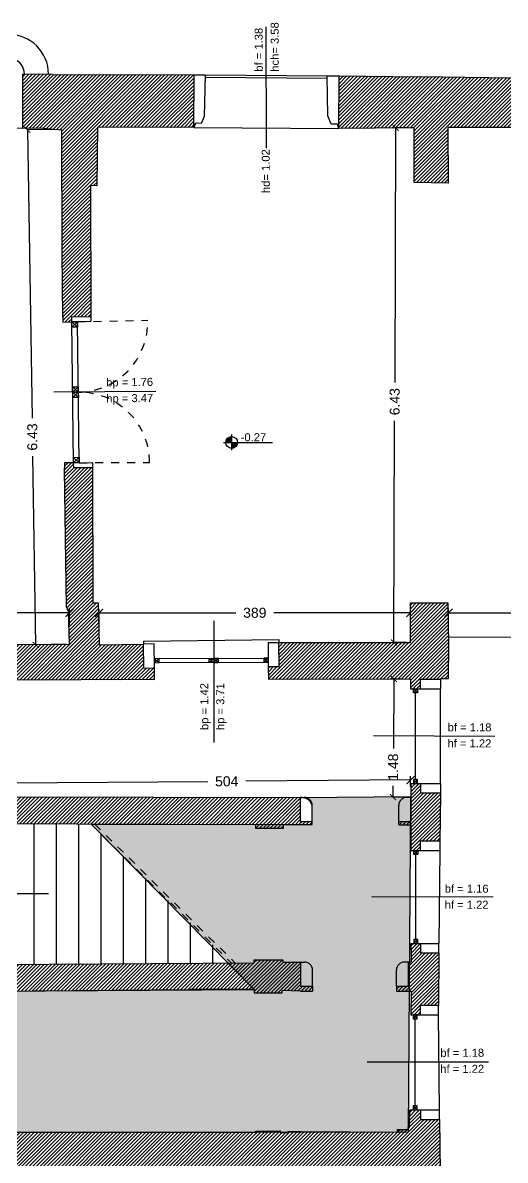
# Model space of a CAD drawing. Header units: millimetres. Extents: x -69 to 235, y 2 to 992.
# Drawn here: x -48.61 to -42.58, y 494.04 to 508.26 of the extents above; entities that cross this region are included whole.
import ezdxf
from ezdxf.enums import TextEntityAlignment as Align

# ---------------------------------------------------------------- set-up
doc = ezdxf.new("R2010")
doc.units = ezdxf.units.MM
doc.header["$LTSCALE"] = 0.01
doc.linetypes.add('HIDDEN2', pattern=[4.7625, 3.175, -1.5875])
for name, color, linetype in [('ob_A_linea_proiezione', 251, 'HIDDEN2'), ('ob_A_linea_v', 7, 'Continuous'), ('ob_A_linea_v2', 251, 'Continuous'), ('ob_A_muro', 1, 'Continuous'), ('ob_A_muro_r', 252, 'Continuous'), ('ob_cornici corrette', 3, 'Continuous'), ('ob_Q 1_50', 250, 'Continuous'), ('ob_retino chiaro', 254, 'Continuous'), ('ob_serramento_s', 3, 'Continuous')]:
    doc.layers.add(name, color=color, linetype=linetype)
doc.styles.add('m 1_50', font='arial.ttf', dxfattribs={"height": 0.125})
doc.styles.add('STYLE1', font='arial.ttf')
doc.dimstyles.new('DIMENSIONI', dxfattribs={"dimscale": 1.5, "dimtxt": 0.08, "dimasz": 0.05, "dimexe": 0, "dimexo": 0.03, "dimgap": 0.05, "dimtad": 0, "dimzin": 0, "dimdsep": 46, "dimtxsty": 'STYLE1', "dimblk": 'ARCHTICK', "dimcen": -0.8, "dimclrd": 256, "dimclre": 8, "dimadec": 0, "dimazin": 0, "dimtfac": 1, "dimtofl": 0, "dimtmove": 0, "dimatfit": 2, "dimldrblk": 'ARCHTICK', "dimfxl": 1, "dimtolj": 1, "dimtzin": 0, "dimlwd": -1, "dimarcsym": 0})
doc.dimstyles.new('m 1_50 cm', dxfattribs={"dimtxt": 0.1, "dimasz": 0.1, "dimexe": 0.05, "dimexo": 0.05, "dimgap": 0.1, "dimtad": 0, "dimdec": 1, "dimlfac": 100, "dimrnd": 1, "dimdsep": 46, "dimtxsty": 'm 1_50', "dimblk": 'ARCHTICK', "dimcen": 0.2, "dimadec": 0, "dimazin": 0, "dimtfac": 1, "dimtdec": 1, "dimtofl": 0, "dimtmove": 0, "dimatfit": 3, "dimldrblk": 'DOT', "dimfxl": 0.15, "dimfxlon": 1, "dimtolj": 1, "dimtzin": 0, "dimarcsym": 0})

# ---------------------------------------------------------------- blocks, each defined once
blk = doc.blocks.new('hhh-flat-7-flat-1-flat-1-flat-1-flat-1')
at = {"layer": 'ob_Q 1_50'}
for p, q in [((0.227, 5.708), (0.84, 5.708)), ((0.257, 5.715), (0.324, 5.781)), ((0.259, 5.708), (0.33, 5.779)), ((0.259, 5.725), (0.313, 5.779)), ((0.264, 5.739), (0.299, 5.775)), ((0.268, 5.708), (0.33, 5.77)), ((0.277, 5.708), (0.33, 5.761)), ((0.286, 5.708), (0.33, 5.752)), ((0.295, 5.708), (0.33, 5.744)), ((0.303, 5.708), (0.33, 5.735)), ((0.312, 5.708), (0.33, 5.726)), ((0.321, 5.708), (0.33, 5.717)), ((0.33, 5.61), (0.33, 5.806)), ((0.33, 5.638), (0.401, 5.708)), ((0.33, 5.646), (0.392, 5.708)), ((0.33, 5.655), (0.383, 5.708)), ((0.33, 5.664), (0.374, 5.708)), ((0.33, 5.673), (0.365, 5.708)), ((0.33, 5.682), (0.356, 5.708)), ((0.33, 5.691), (0.348, 5.708)), ((0.33, 5.699), (0.339, 5.708)), ((0.33, 5.708), (0.33, 5.708)), ((0.336, 5.635), (0.404, 5.702)), ((0.347, 5.636), (0.402, 5.692)), ((0.359, 5.64), (0.398, 5.679))]:
    blk.add_line(p, q, dxfattribs=at)
blk.add_circle((0.33, 5.708), 0.0735, dxfattribs=at)
blk = doc.blocks.new('_ARCHTICK')
at = {"color": 0, "linetype": 'ByBlock', "const_width": 0.15}
blk.add_lwpolyline([(-0.5, -0.5), (0.5, 0.5)], dxfattribs=at)
blk = doc.blocks.new('*D34')
at = {"layer": 'Defpoints', "color": 0, "transparency": 16777216}
for p in [(-43.812, 500.056), (-43.982, 498.579), (-43.82, 498.578)]:
    blk.add_point(p, dxfattribs=at)
at = {"layer": 'ob_Q 1_50', "transparency": 16777216}
for p, q in [((-43.973, 500.057), (-43.978, 499.186)), ((-43.982, 498.579), (-43.981, 498.722))]:
    blk.add_line(p, q, dxfattribs=at)
at = {"layer": 'ob_Q 1_50', "color": 8, "lineweight": -2, "transparency": 16777216}
for p, q in [((-43.857, 500.056), (-43.973, 500.057)), ((-43.865, 498.578), (-43.982, 498.579))]:
    blk.add_line(p, q, dxfattribs=at)
at = {"layer": 'ob_Q 1_50', "transparency": 16777216, "xscale": 0.07500000000000001, "yscale": 0.07500000000000001, "zscale": 0.07500000000000001}
for p, rotation in [((-43.973, 500.057), 89.67571147685314), ((-43.982, 498.579), 269.6757114768532)]:
    blk.add_blockref('_ARCHTICK', p, dxfattribs=dict(at, rotation=rotation))
at = {"layer": 'ob_Q 1_50', "color": 0, "transparency": 16777216, "insert": (-43.98, 498.954), "char_height": 0.125, "attachment_point": 5, "rotation": 90, "style": 'm 1_50'}
blk.add_mtext('\\A1;1.48', dxfattribs=at)
blk = doc.blocks.new('*D35')
at = {"layer": 'Defpoints', "color": 0, "transparency": 16777216}
for p in [(-43.762, 498.794), (-48.798, 498.582), (-43.761, 498.664)]:
    blk.add_point(p, dxfattribs=at)
at = {"layer": 'ob_Q 1_50', "color": 0, "lineweight": -2, "transparency": 16777216}
for p, q in [((-43.762, 498.714), (-43.763, 498.843)), ((-48.799, 498.632), (-48.8, 498.807)), ((-48.8, 498.757), (-46.299, 498.775)), ((-43.762, 498.794), (-45.824, 498.778))]:
    blk.add_line(p, q, dxfattribs=at)
at = {"layer": 'ob_Q 1_50', "color": 0, "lineweight": -2, "transparency": 16777216, "xscale": 0.1, "yscale": 0.1, "zscale": 0.1}
for p, rotation in [((-43.762, 498.794), 0.4202323062711829), ((-48.8, 498.757), 180.4202323062712)]:
    blk.add_blockref('_ARCHTICK', p, dxfattribs=dict(at, rotation=rotation))
at = {"layer": 'ob_Q 1_50', "color": 0, "transparency": 16777216, "insert": (-46.061, 498.777), "char_height": 0.125, "attachment_point": 5, "rotation": 0.4202, "style": 'm 1_50'}
blk.add_mtext('\\A1;504', dxfattribs=at)
blk = doc.blocks.new('_Dot')
at = {"color": 0, "linetype": 'ByBlock', "lineweight": -2}
blk.add_line((-0.5, 0), (-1, 0), dxfattribs=at)
at = {"color": 0, "linetype": 'ByBlock', "const_width": 0.5}
blk.add_lwpolyline([(-0.25, 0, 1), (0.25, 0, 1)], format="xyb", close=True, dxfattribs=at)
blk = doc.blocks.new('*D40')
at = {"layer": 'Defpoints', "color": 0, "transparency": 16777216}
for p in [(-48.129, 506.925), (-48.449, 500.484), (-48.025, 500.491)]:
    blk.add_point(p, dxfattribs=at)
at = {"layer": 'ob_Q 1_50', "color": 8, "lineweight": -2, "transparency": 16777216}
for p, q in [((-48.174, 506.924), (-48.553, 506.918)), ((-48.07, 500.49), (-48.449, 500.484))]:
    blk.add_line(p, q, dxfattribs=at)
at = {"layer": 'ob_Q 1_50', "transparency": 16777216}
for p, q in [((-48.553, 506.918), (-48.495, 503.317)), ((-48.449, 500.484), (-48.487, 502.842))]:
    blk.add_line(p, q, dxfattribs=at)
at = {"layer": 'ob_Q 1_50', "transparency": 16777216, "xscale": 0.07500000000000001, "yscale": 0.07500000000000001, "zscale": 0.07500000000000001}
for p, rotation in [((-48.553, 506.918), 90.92971568359175), ((-48.449, 500.484), 270.9297156835918)]:
    blk.add_blockref('_ARCHTICK', p, dxfattribs=dict(at, rotation=rotation))
at = {"layer": 'ob_Q 1_50', "color": 0, "transparency": 16777216, "insert": (-48.491, 503.08), "char_height": 0.125, "attachment_point": 5, "rotation": 90, "style": 'm 1_50'}
blk.add_mtext('\\A1;6.43', dxfattribs=at)
blk = doc.blocks.new('*D41')
at = {"layer": 'Defpoints', "color": 0, "transparency": 16777216}
for p in [(-43.745, 506.945), (-43.97, 500.511), (-43.765, 500.511)]:
    blk.add_point(p, dxfattribs=at)
at = {"layer": 'ob_Q 1_50', "transparency": 16777216}
for p, q in [((-43.95, 506.945), (-43.96, 503.76)), ((-43.97, 500.511), (-43.962, 503.284))]:
    blk.add_line(p, q, dxfattribs=at)
at = {"layer": 'ob_Q 1_50', "color": 8, "lineweight": -2, "transparency": 16777216}
for p, q in [((-43.79, 506.945), (-43.95, 506.945)), ((-43.81, 500.511), (-43.97, 500.511))]:
    blk.add_line(p, q, dxfattribs=at)
at = {"layer": 'ob_Q 1_50', "transparency": 16777216, "xscale": 0.07500000000000001, "yscale": 0.07500000000000001, "zscale": 0.07500000000000001}
for p, rotation in [((-43.95, 506.945), 89.82312461403106), ((-43.97, 500.511), 269.823124614031)]:
    blk.add_blockref('_ARCHTICK', p, dxfattribs=dict(at, rotation=rotation))
at = {"layer": 'ob_Q 1_50', "color": 0, "transparency": 16777216, "insert": (-43.961, 503.522), "char_height": 0.125, "attachment_point": 5, "rotation": 90, "style": 'm 1_50'}
blk.add_mtext('\\A1;6.43', dxfattribs=at)
blk = doc.blocks.new('*D45')
at = {"layer": 'Defpoints', "color": 0, "transparency": 16777216}
for p in [(-43.765, 500.883), (-47.656, 500.484), (-43.765, 500.511)]:
    blk.add_point(p, dxfattribs=at)
at = {"layer": 'ob_Q 1_50', "color": 0, "lineweight": -2, "transparency": 16777216}
for p, q in [((-47.656, 500.733), (-47.656, 500.933)), ((-47.656, 500.883), (-45.949, 500.883)), ((-43.765, 500.883), (-45.472, 500.883)), ((-43.765, 500.733), (-43.765, 500.933))]:
    blk.add_line(p, q, dxfattribs=at)
at = {"layer": 'ob_Q 1_50', "color": 0, "lineweight": -2, "transparency": 16777216, "xscale": 0.1, "yscale": 0.1, "zscale": 0.1, "rotation": 180}
blk.add_blockref('_ARCHTICK', (-47.656, 500.883), dxfattribs=at)
at = {"layer": 'ob_Q 1_50', "color": 0, "lineweight": -2, "transparency": 16777216, "xscale": 0.1, "yscale": 0.1, "zscale": 0.1}
blk.add_blockref('_ARCHTICK', (-43.765, 500.883), dxfattribs=at)
at = {"layer": 'ob_Q 1_50', "color": 0, "transparency": 16777216, "insert": (-45.71, 500.883), "char_height": 0.125, "attachment_point": 5, "style": 'm 1_50'}
blk.add_mtext('\\A1;389', dxfattribs=at)
blk = doc.blocks.new('*D46')
at = {"layer": 'Defpoints', "color": 0, "transparency": 16777216}
for p in [(-38.447, 500.884), (-43.289, 500.583), (-38.447, 500.581)]:
    blk.add_point(p, dxfattribs=at)
at = {"layer": 'ob_Q 1_50', "color": 0, "lineweight": -2, "transparency": 16777216}
for p, q in [((-43.289, 500.734), (-43.289, 500.934)), ((-43.289, 500.884), (-41.109, 500.884)), ((-38.447, 500.884), (-40.628, 500.884)), ((-38.447, 500.734), (-38.447, 500.934))]:
    blk.add_line(p, q, dxfattribs=at)
at = {"layer": 'ob_Q 1_50', "color": 0, "lineweight": -2, "transparency": 16777216, "xscale": 0.1, "yscale": 0.1, "zscale": 0.1, "rotation": 180}
blk.add_blockref('_ARCHTICK', (-43.289, 500.884), dxfattribs=at)
at = {"layer": 'ob_Q 1_50', "color": 0, "lineweight": -2, "transparency": 16777216, "xscale": 0.1, "yscale": 0.1, "zscale": 0.1}
blk.add_blockref('_ARCHTICK', (-38.447, 500.884), dxfattribs=at)
at = {"layer": 'ob_Q 1_50', "color": 0, "transparency": 16777216, "insert": (-40.868, 500.884), "char_height": 0.125, "attachment_point": 5, "style": 'm 1_50'}
blk.add_mtext('\\A1;484', dxfattribs=at)
blk = doc.blocks.new('*D47')
at = {"layer": 'Defpoints', "color": 0, "transparency": 16777216}
for p in [(-51.674, 500.883), (-51.674, 500.441), (-48.025, 500.491)]:
    blk.add_point(p, dxfattribs=at)
at = {"layer": 'ob_Q 1_50', "color": 0, "lineweight": -2, "transparency": 16777216}
for p, q in [((-51.674, 500.733), (-51.674, 500.933)), ((-51.674, 500.883), (-50.088, 500.883)), ((-48.025, 500.883), (-49.611, 500.883)), ((-48.025, 500.733), (-48.025, 500.933))]:
    blk.add_line(p, q, dxfattribs=at)
at = {"layer": 'ob_Q 1_50', "color": 0, "lineweight": -2, "transparency": 16777216, "xscale": 0.1, "yscale": 0.1, "zscale": 0.1, "rotation": 180}
blk.add_blockref('_ARCHTICK', (-51.674, 500.883), dxfattribs=at)
at = {"layer": 'ob_Q 1_50', "color": 0, "lineweight": -2, "transparency": 16777216, "xscale": 0.1, "yscale": 0.1, "zscale": 0.1}
blk.add_blockref('_ARCHTICK', (-48.025, 500.883), dxfattribs=at)
at = {"layer": 'ob_Q 1_50', "color": 0, "transparency": 16777216, "insert": (-49.85, 500.883), "char_height": 0.125, "attachment_point": 5, "style": 'm 1_50'}
blk.add_mtext('\\A1;365', dxfattribs=at)

msp = doc.modelspace()

# ---------------------------------------------------------------- hatches: boundary and pattern name
at = {"layer": 'ob_A_muro_r'}
h = msp.add_hatch(dxfattribs=at)
h.set_pattern_fill('ANSI31', color=256, scale=0.01)
h.paths.add_polyline_path([(-46.469, 507.6068), (-48.2375, 507.6121), (-48.6112, 507.6132), (-48.6108, 506.9365), (-48.4036, 506.939), (-48.1238, 506.9139), (-48.1204, 505.3865), (-48.109, 504.579), (-48.109, 504.5155), (-47.9973, 504.5193), (-47.9982, 504.5806), (-47.7618, 504.5842), (-47.765, 506.224), (-47.6865, 506.2211), (-47.675, 506.9543), (-46.471, 506.9486)])
h.paths.add_polyline_path([(-42.4918, 507.5654), (-43.654, 507.5834), (-44.6559, 507.5941), (-44.6579, 506.9343), (-43.7452, 506.9448), (-43.718, 506.945), (-43.7178, 506.2625), (-43.2903, 506.2538), (-43.2941, 506.9473), (-43.0489, 506.9486), (-42.4918, 506.9473)])
h = msp.add_hatch(dxfattribs=at)
h.set_pattern_fill('ANSI31', color=256, scale=0.01)
h.paths.add_polyline_path([(-47.7379, 502.6943), (-47.9742, 502.6943), (-47.9751, 502.7593), (-48.0901, 502.7593), (-48.0893, 502.6943), (-48.089, 502.6736), (-48.0662, 500.9568), (-48.0383, 500.8993), (-48.0248, 500.4907), (-48.7919, 500.4858), (-48.7877, 500.3374), (-49.0506, 500.3238), (-49.0534, 500.1364), (-49.0423, 499.3077), (-49.032, 498.5823), (-49.1254, 498.5896), (-49.1276, 498.2452), (-49.0623, 498.2464), (-45.7003, 498.2331), (-45.7012, 498.1921), (-45.3515, 498.1921), (-45.3514, 498.2343), (-44.9921, 498.2371), (-44.9921, 498.2764), (-45.1421, 498.2764), (-45.1421, 498.5764), (-48.7991, 498.5821), (-48.8033, 500.0414), (-46.9651, 500.0494), (-46.9627, 500.1944), (-47.0964, 500.1915), (-47.1007, 500.4915), (-47.6557, 500.4837), (-47.6664, 501.0059), (-47.736, 501.0061)])
h = msp.add_hatch(dxfattribs=at)
h.set_pattern_fill('ANSI31', color=256, scale=0.01)
h.paths.add_polyline_path([(-43.2871, 500.4863), (-43.2972, 501.0081), (-43.7645, 501.0059), (-43.7651, 500.5106), (-45.4079, 500.5108), (-45.4053, 500.2108), (-45.539, 500.2106), (-45.5327, 500.0503), (-43.7642, 500.056), (-43.764, 499.9321), (-43.6379, 499.9321), (-43.6379, 500.0521), (-43.3879, 500.0521), (-43.3879, 500.0571), (-43.2912, 500.057)])
h = msp.add_hatch(dxfattribs=at)
h.set_pattern_fill('ANSI31', color=256, scale=0.01)
h.paths.add_polyline_path([(-43.3914, 498.3068), (-43.3879, 498.6321), (-43.6379, 498.6321), (-43.6379, 498.7521), (-43.7614, 498.7521), (-43.761, 498.5759), (-43.761, 498.2764), (-43.9114, 498.2764), (-43.9114, 498.2343), (-43.7602, 498.2355), (-43.7595, 497.9124), (-43.6379, 497.9124), (-43.6379, 498.0324), (-43.3964, 498.0324)])
h = msp.add_hatch(dxfattribs=at)
h.set_pattern_fill('ANSI31', color=256, scale=0.01)
h.paths.add_polyline_path([(-43.4082, 496.6325), (-43.6382, 496.6325), (-43.6382, 496.7525), (-43.7574, 496.7525), (-43.7568, 496.5869), (-43.7568, 496.5186), (-43.7887, 496.5187), (-43.7896, 496.2187), (-43.9396, 496.2187), (-43.9396, 496.156), (-43.7879, 496.156), (-43.7569, 496.1562), (-43.76, 495.8609), (-43.6379, 495.8609), (-43.6379, 495.9809), (-43.4133, 495.9809)])
h = msp.add_hatch(dxfattribs=at)
h.set_pattern_fill('ANSI31', color=256, scale=0.01)
h.paths.add_polyline_path([(-45.1379, 496.5187), (-45.3612, 496.5186), (-45.361, 496.5484), (-45.7172, 496.5484), (-45.7163, 496.5074), (-49.2793, 496.4879), (-49.2792, 496.1552), (-49.0847, 496.1562), (-49.0847, 496.1067), (-48.9847, 496.1067), (-48.9847, 496.1567), (-46.5181, 496.1771), (-45.7163, 496.1754), (-45.7172, 496.1343), (-45.3675, 496.1343), (-45.3672, 496.1634), (-45.1379, 496.156), (-44.9879, 496.156), (-44.9879, 496.2187), (-45.1379, 496.2187)])
h = msp.add_hatch(dxfattribs=at)
h.set_pattern_fill('ANSI31', color=256, scale=0.01)
h.paths.add_polyline_path([(-43.4023, 494.5505), (-43.6374, 494.5505), (-43.6374, 494.6705), (-43.7724, 494.6705), (-43.7741, 494.5116), (-43.7741, 494.4243), (-43.9244, 494.4275), (-43.9246, 494.3939), (-45.129, 494.4018), (-45.2938, 494.4), (-45.2937, 494.39), (-45.3937, 494.3888), (-45.3939, 494.4088), (-45.6989, 494.4058), (-45.6988, 494.3908), (-48.9842, 494.393), (-48.9847, 495.3067), (-49.0847, 495.3067), (-49.0842, 494.3931), (-50.8428, 494.3943), (-50.8425, 494.946), (-51.0623, 494.946), (-51.0619, 494.3945), (-52.6812, 494.3829), (-52.7812, 494.3724), (-55.7219, 494.2848), (-55.7226, 494.3911), (-56.0296, 494.3911), (-56.0318, 494.2829), (-56.4526, 494.2798), (-57.8136, 494.2712), (-58.9414, 494.2759), (-58.9417, 494.3551), (-59.2246, 494.3527), (-59.2234, 494.2602), (-60.1516, 494.235), (-61.2296, 494.2289), (-62.0904, 494.2084), (-62.0906, 494.3134), (-62.4092, 494.3099), (-62.4141, 494.1956), (-62.455, 494.1968), (-64.0329, 494.2049), (-65.2092, 494.2064), (-65.2084, 494.2734), (-65.3554, 494.2706), (-65.3554, 494.3248), (-65.3566, 494.4262), (-65.4189, 494.426), (-65.4261, 494.4925), (-65.4322, 495.0673), (-65.3182, 495.0673), (-65.3187, 495.3909), (-65.4318, 495.3909), (-65.4318, 495.4318), (-65.7315, 495.4196), (-65.721, 495.16), (-66.1207, 495.1438), (-66.0128, 493.4338), (-65.9788, 492.0685), (-65.7002, 492.0692), (-65.6952, 491.8703), (-65.165, 491.8716), (-65.2403, 493.7532), (-63.8401, 493.7407), (-62.9741, 493.7335), (-62.9734, 493.8242), (-61.6185, 493.8133), (-61.6221, 493.7222), (-58.4189, 493.6955), (-56.9377, 493.7279), (-56.1986, 493.7363), (-56.1953, 493.6465), (-52.1214, 493.6485), (-52.1247, 493.7384), (-51.1458, 493.7398), (-49.4285, 493.7342), (-47.8314, 493.7422), (-47.5012, 493.7359), (-47.0932, 493.7497), (-46.7852, 493.7462), (-46.4964, 493.75), (-46.2171, 493.7522), (-45.8615, 493.7532), (-43.9819, 493.753), (-43.9821, 493.775), (-43.6706, 493.7733), (-43.6698, 493.8933), (-43.3932, 493.8912)])
at = {"layer": 'ob_retino chiaro'}
h = msp.add_hatch(color=256, dxfattribs=at)
h.dxf.hatch_style = 1
edge = h.paths.add_edge_path()
edge.add_line((-43.7941, 494.3931), (-48.9842, 494.39))
edge.add_line((-48.9842, 494.39), (-48.9847, 495.3067))
edge.add_line((-48.9847, 495.3067), (-48.9847, 496.1567))
edge.add_line((-48.9847, 496.1567), (-45.7163, 496.1754))
edge.add_line((-45.7163, 496.1754), (-47.7572, 498.2412))
edge.add_line((-47.7572, 498.2412), (-44.9921, 498.2371))
edge.add_line((-44.9921, 498.2371), (-44.9921, 498.4764))
edge.add_arc((-45.1311, 498.4304), 0.1464, 18.30078, 94.31908)
edge.add_line((-45.1421, 498.5764), (-43.7562, 498.5869))
edge.add_line((-43.7562, 498.5869), (-43.7941, 494.3931))

# ---------------------------------------------------------------- linework, layer by layer
at = {"layer": 'ob_A_linea_proiezione'}
for p, q in [((-47.9281, 504.5207), (-47.0476, 504.5398)), ((-47.9059, 502.7594), (-47.0251, 502.7609)), ((-47.7572, 498.2412), (-46.0026, 496.5058)), ((-47.709, 498.2415), (-45.9545, 496.5061))]:
    msp.add_line(p, q, dxfattribs=at)
for centre, radius, start, end in [((-47.928, 504.5207), 0.8807, 270.72219, 1.24077), ((-47.9051, 502.7602), 0.88, 0.04474, 90.77112)]:
    msp.add_arc(centre, radius, start, end, dxfattribs=at)
at = {"layer": 'ob_A_linea_v'}
for p, q in [((-48.4673, 496.4908), (-48.4671, 498.244)), ((-48.1881, 496.4923), (-48.1879, 498.2429)), ((-47.9089, 496.4938), (-47.9087, 498.2418)), ((-47.6297, 496.4953), (-47.6295, 498.1149)), ((-47.3505, 496.4968), (-47.3503, 497.8388)), ((-47.0713, 496.4983), (-47.0711, 497.5627)), ((-46.7921, 496.4998), (-46.792, 497.2866)), ((-46.5129, 496.5013), (-46.5128, 497.0105)), ((-46.2337, 496.5028), (-46.2336, 496.7343))]:
    msp.add_line(p, q, dxfattribs=at)
for radius in [0.5, 0.2]:
    msp.add_arc((-48.7884, 507.6126), radius, 0.3186, 90.3186, dxfattribs=at)
at = {"layer": 'ob_A_linea_v2'}
for p, q in [((-46.471, 506.9486), (-44.6579, 506.9343)), ((-47.1005, 500.527), (-45.4087, 500.5483)), ((-45.4087, 500.5483), (-45.4089, 500.5121)), ((-47.1005, 500.527), (-47.1007, 500.4915)), ((-43.3879, 498.7521), (-43.3879, 499.9321)), ((-43.3964, 497.9124), (-43.4086, 496.7525)), ((-43.4023, 494.6705), (-43.4133, 495.8609))]:
    msp.add_line(p, q, dxfattribs=at)
msp.add_lwpolyline([(-43.289, 500.583), (-38.4473, 500.5806)], dxfattribs=at)
at = {"layer": 'ob_A_muro'}
for p, q in [((-44.6559, 507.5941), (-43.654, 507.5834)), ((-48.4036, 506.939), (-48.6108, 506.9365)), ((-48.1238, 506.9139), (-48.4036, 506.939)), ((-47.675, 506.9543), (-47.6865, 506.2211)), ((-46.471, 506.9486), (-47.675, 506.9543)), ((-43.7452, 506.9448), (-44.6579, 506.9343)), ((-43.718, 506.945), (-43.7452, 506.9448)), ((-43.2903, 506.2538), (-43.2941, 506.9473)), ((-48.1204, 505.3865), (-48.1238, 506.9139)), ((-47.765, 506.224), (-47.7618, 504.5842)), ((-47.6865, 506.2211), (-47.765, 506.224)), ((-48.109, 504.579), (-48.1204, 505.3865)), ((-48.0662, 500.9568), (-48.089, 502.6736)), ((-48.0383, 500.8993), (-48.0662, 500.9568)), ((-48.0248, 500.4907), (-48.0383, 500.8993)), ((-48.7919, 500.4858), (-48.0248, 500.4907)), ((-47.0964, 500.1915), (-47.1007, 500.4915)), ((-47.0964, 500.1915), (-46.9628, 500.1944)), ((-46.9651, 500.0483), (-46.9627, 500.1934)), ((-45.5327, 500.0503), (-45.539, 500.2106)), ((-46.9651, 500.0494), (-48.8033, 500.0414)), ((-43.7642, 500.056), (-45.5327, 500.0503)), ((-43.6379, 500.0521), (-43.3879, 500.0521)), ((-43.6379, 499.9321), (-43.6379, 500.0521)), ((-43.3879, 500.0521), (-43.3879, 500.0571)), ((-43.764, 499.9321), (-43.6379, 499.9321)), ((-43.7614, 498.7521), (-43.6379, 498.7521)), ((-43.6379, 498.7521), (-43.6379, 498.6321)), ((-45.1421, 498.5764), (-45.1421, 498.2764)), ((-43.761, 498.5759), (-43.761, 498.2759)), ((-43.6379, 498.6321), (-43.3879, 498.6321)), ((-45.1421, 498.2764), (-44.9921, 498.2764)), ((-44.9921, 498.2371), (-44.9921, 498.2764)), ((-43.9114, 498.2343), (-43.9114, 498.2764)), ((-43.9114, 498.2764), (-43.7614, 498.2764)), ((-43.6379, 498.0324), (-43.3964, 498.0324)), ((-43.6379, 497.9124), (-43.6379, 498.0324)), ((-43.7595, 497.9124), (-43.6379, 497.9124)), ((-43.7574, 496.7525), (-43.6382, 496.7525)), ((-43.6382, 496.7525), (-43.6382, 496.6325)), ((-49.2793, 496.4879), (-45.7163, 496.5074)), ((-45.3612, 496.5186), (-45.1379, 496.5187)), ((-45.1379, 496.5187), (-45.1379, 496.2187)), ((-43.7896, 496.2187), (-43.7887, 496.5187)), ((-43.7568, 496.5186), (-43.7887, 496.5187)), ((-45.7163, 496.1754), (-46.5181, 496.1771)), ((-45.1379, 496.156), (-45.3672, 496.1634)), ((-45.1379, 496.2187), (-44.9879, 496.2187)), ((-45.1379, 496.156), (-44.9879, 496.156)), ((-44.9879, 496.2187), (-44.9879, 496.156)), ((-43.9396, 496.2187), (-43.9396, 496.156)), ((-43.9396, 496.2187), (-43.7896, 496.2187)), ((-43.9396, 496.156), (-43.7879, 496.156)), ((-43.7879, 496.156), (-43.7569, 496.1562)), ((-43.6379, 495.9809), (-43.4133, 495.9809)), ((-43.6379, 495.8609), (-43.6379, 495.9809)), ((-43.76, 495.8609), (-43.6379, 495.8609))]:
    msp.add_line(p, q, dxfattribs=at)
for points in [[(-48.2375, 507.6121), (-48.6112, 507.6132)], [(-48.2375, 507.6121), (-46.469, 507.6068)], [(-42.4918, 507.5654), (-43.654, 507.5834), (-43.654, 507.5834)], [(-43.2903, 506.2538), (-43.7178, 506.2625), (-43.718, 506.9452)], [(-42.4918, 506.9473), (-42.4918, 506.9473), (-43.0489, 506.9486), (-43.2941, 506.9473)], [(-48.109, 504.579), (-48.109, 504.5155), (-47.9973, 504.5193)], [(-47.9751, 502.7593), (-48.0901, 502.7593), (-48.0893, 502.6943)], [(-48.089, 502.6736), (-48.0893, 502.6943), (-48.0893, 502.6943)], [(-47.7379, 502.6943), (-47.9742, 502.6943), (-47.9751, 502.7593)], [(-47.7379, 502.6943), (-47.736, 501.0061), (-47.6664, 501.0059), (-47.6557, 500.4837), (-47.1007, 500.4915), (-47.1007, 500.4915), (-47.1007, 500.4915), (-47.1007, 500.4915), (-47.1007, 500.4915), (-47.1007, 500.4915), (-47.1007, 500.4915), (-47.1007, 500.4915), (-47.1007, 500.4915), (-47.1007, 500.4915)], [(-45.539, 500.2106), (-45.4053, 500.2108), (-45.4079, 500.5108), (-43.7651, 500.5106), (-43.7645, 501.0059)], [(-43.7645, 501.0059), (-43.2972, 501.0081), (-43.2871, 500.4863), (-43.2871, 500.4863), (-43.2912, 500.057), (-43.3879, 500.0571), (-43.3879, 500.0571)], [(-43.7642, 500.056), (-43.764, 499.9321)], [(-43.7614, 498.7521), (-43.761, 498.5759)], [(-48.7991, 498.5821), (-45.1421, 498.5764)], [(-43.3879, 498.6321), (-43.3914, 498.3068), (-43.3964, 498.0324)], [(-45.7003, 498.2331), (-49.0623, 498.2464), (-49.0623, 498.2464)], [(-45.7003, 498.2331), (-45.7012, 498.1921), (-45.3515, 498.1921), (-45.3514, 498.2343)], [(-45.3514, 498.2343), (-44.9921, 498.2371)], [(-43.9114, 498.2343), (-43.7602, 498.2355)], [(-43.7602, 498.2355), (-43.7595, 497.9124)], [(-43.7574, 496.7525), (-43.7568, 496.5869)], [(-45.7163, 496.5074), (-45.7172, 496.5484), (-45.361, 496.5484), (-45.3612, 496.5186)], [(-43.7568, 496.5869), (-43.7568, 496.5186)], [(-43.6382, 496.6325), (-43.4082, 496.6325), (-43.4133, 495.9809)], [(-48.9847, 496.1567), (-46.5181, 496.1771), (-46.5181, 496.1771)], [(-45.7163, 496.1754), (-45.7172, 496.1343), (-45.3675, 496.1343), (-45.3672, 496.1634)], [(-43.7569, 496.1562), (-43.76, 495.8609)], [(-48.9842, 494.393), (-45.6988, 494.3908), (-45.6989, 494.4058), (-45.3939, 494.4088), (-45.3937, 494.3888), (-45.2937, 494.39), (-45.2938, 494.4), (-45.1288, 494.4018), (-45.129, 494.4018), (-43.9246, 494.3939), (-43.9244, 494.4275), (-43.7941, 494.4247), (-43.794, 494.4504), (-43.7741, 494.4505), (-43.7741, 494.5116), (-43.7724, 494.6705), (-43.6374, 494.6705), (-43.6374, 494.5505), (-43.4023, 494.5505), (-43.3932, 493.8912)]]:
    msp.add_lwpolyline(points, dxfattribs=at)
at = {"layer": 'ob_cornici corrette'}
for p, q in [((-48.6108, 506.9365), (-48.6112, 507.6136)), ((-46.471, 506.9486), (-46.469, 507.6068)), ((-46.469, 507.6068), (-46.3294, 507.6064)), ((-46.3294, 507.6064), (-46.3438, 507.0862)), ((-44.8043, 507.5934), (-44.6559, 507.5941)), ((-44.7975, 507.0936), (-44.8043, 507.5934)), ((-44.6579, 506.9343), (-44.6559, 507.5941)), ((-46.3438, 507.0862), (-46.3822, 506.9998)), ((-44.7554, 506.9885), (-44.7975, 507.0936)), ((-46.451, 507.0015), (-46.471, 506.9486)), ((-46.3822, 506.9998), (-46.451, 507.0015)), ((-44.6775, 506.989), (-44.7554, 506.9885)), ((-44.6579, 506.9343), (-44.6775, 506.989)), ((-46.967, 500.4943), (-47.1007, 500.4915)), ((-46.9628, 500.1944), (-46.967, 500.4943)), ((-45.5416, 500.5106), (-45.4079, 500.5108)), ((-45.5393, 500.2106), (-45.5406, 500.5106)), ((-43.3879, 500.0521), (-43.3879, 499.9321)), ((-43.6379, 499.9321), (-43.3879, 499.9321)), ((-43.6379, 498.7521), (-43.3879, 498.7521)), ((-45.1421, 498.5764), (-45.0921, 498.5764)), ((-43.7614, 498.5764), (-43.8114, 498.5764)), ((-44.9921, 498.2764), (-44.9921, 498.4764)), ((-43.9114, 498.2764), (-43.9114, 498.4764)), ((-43.3964, 498.0324), (-43.3964, 497.9124)), ((-43.6379, 497.9124), (-43.3964, 497.9124)), ((-43.6382, 496.7525), (-43.4086, 496.7525)), ((-45.1379, 496.5187), (-45.0879, 496.5187)), ((-44.9879, 496.2187), (-44.9879, 496.4187)), ((-43.9396, 496.2187), (-43.9396, 496.4187)), ((-43.7887, 496.5187), (-43.8396, 496.5187)), ((-43.6379, 495.8609), (-43.4133, 495.8609)), ((-43.6374, 494.6705), (-43.4023, 494.6705))]:
    msp.add_line(p, q, dxfattribs=at)
for points in [[(-48.6108, 506.9365), (-48.7383, 506.9378)], [(-47.9973, 504.5193), (-47.9982, 504.5806), (-47.7618, 504.5842), (-47.761, 504.5242), (-47.9973, 504.5193)], [(-47.9742, 502.6943), (-47.9751, 502.7593), (-47.7386, 502.7597), (-47.7379, 502.6943), (-47.9742, 502.6943)], [(-43.3879, 498.7521), (-43.3879, 498.6321)], [(-43.4086, 496.6325), (-43.4086, 496.7525)], [(-43.4133, 495.8609), (-43.4133, 495.9809)], [(-43.4023, 494.5505), (-43.4023, 494.6705)]]:
    msp.add_lwpolyline(points, dxfattribs=at)
for centre, start, end in [((-45.0921, 498.4764), 0, 90), ((-43.8114, 498.4764), 90, 180), ((-45.0879, 496.4187), 0, 90), ((-43.8396, 496.4187), 90, 180)]:
    msp.add_arc(centre, 0.1, start, end, dxfattribs=at)
at = {"layer": 'ob_Q 1_50'}
for p, q in [((-45.5724, 508.207), (-45.57, 506.6894)), ((-46.9471, 503.6507), (-48.2215, 503.6403)), ((-46.2233, 500.7814), (-46.2228, 499.2638)), ((-42.7083, 499.3366), (-44.2259, 499.3452)), ((-49.8048, 497.3706), (-48.2872, 497.3765)), ((-42.7307, 497.3306), (-44.2483, 497.3335)), ((-42.7865, 495.2657), (-44.3041, 495.2657))]:
    msp.add_line(p, q, dxfattribs=at)
at = {"layer": 'ob_retino chiaro'}
msp.add_lwpolyline([(-43.7618, 498.5879), (-43.7941, 494.3931), (-48.9842, 494.39), (-48.9847, 495.3067), (-48.9847, 496.1567), (-45.7163, 496.1754), (-47.7572, 498.2412), (-44.9921, 498.2371), (-44.9921, 498.4764, 0.3444169), (-45.1421, 498.5764)], format="xyb", close=True, dxfattribs=at)
at = {"layer": 'ob_serramento_s'}
for p, q in [((-46.3296, 507.5764), (-44.8046, 507.5634)), ((-46.3296, 507.5764), (-44.8046, 507.5634)), ((-46.3294, 507.6064), (-44.8043, 507.5934)), ((-46.3294, 507.6064), (-44.8043, 507.5934)), ((-47.9751, 502.7596), (-47.9973, 504.5193)), ((-47.9751, 502.7596), (-47.9973, 504.5193)), ((-47.9058, 502.7594), (-47.9281, 504.5207)), ((-47.9058, 502.7594), (-47.9281, 504.5207)), ((-46.9646, 500.31), (-46.9068, 500.2603)), ((-46.9646, 500.31), (-46.9068, 500.2603)), ((-46.907, 500.3102), (-46.9637, 500.26)), ((-46.907, 500.3102), (-46.9637, 500.26)), ((-46.907, 500.3103), (-45.5397, 500.3163)), ((-46.907, 500.3103), (-45.5397, 500.3163)), ((-46.9068, 500.2602), (-45.5395, 500.2663)), ((-46.9068, 500.2602), (-45.5395, 500.2663)), ((-46.2803, 500.313), (-46.2231, 500.2633)), ((-46.2803, 500.313), (-46.2231, 500.2633)), ((-46.223, 500.3133), (-46.28, 500.263)), ((-46.223, 500.3133), (-46.28, 500.263)), ((-46.1658, 500.3135), (-46.2231, 500.2633)), ((-46.1658, 500.3135), (-46.2231, 500.2633)), ((-46.223, 500.3129), (-46.2231, 500.2633)), ((-46.223, 500.3129), (-46.2231, 500.2633)), ((-46.223, 500.3133), (-46.1656, 500.2635)), ((-46.223, 500.3133), (-46.1656, 500.2635)), ((-45.5973, 500.316), (-45.5395, 500.2663)), ((-45.5973, 500.316), (-45.5395, 500.2663)), ((-45.5397, 500.3163), (-45.5964, 500.266)), ((-45.5397, 500.3163), (-45.5964, 500.266)), ((-43.676, 499.9321), (-43.726, 499.8821)), ((-43.676, 499.8821), (-43.726, 499.9321)), ((-43.676, 499.9321), (-43.726, 499.8821)), ((-43.676, 499.8821), (-43.726, 499.9321)), ((-43.701, 498.8021), (-43.701, 499.8821)), ((-43.701, 498.8021), (-43.701, 499.8821)), ((-43.676, 498.8021), (-43.726, 498.7521)), ((-43.726, 498.8021), (-43.676, 498.7521)), ((-43.676, 498.8021), (-43.726, 498.7521)), ((-43.726, 498.8021), (-43.676, 498.7521)), ((-43.6725, 497.8624), (-43.7229, 497.9124)), ((-43.6725, 497.8624), (-43.7229, 497.9124)), ((-43.6725, 497.9124), (-43.7225, 497.8624)), ((-43.6725, 497.9124), (-43.7225, 497.8624)), ((-43.6975, 496.8025), (-43.6975, 497.8624)), ((-43.6975, 496.8025), (-43.6975, 497.8624)), ((-43.7228, 496.8025), (-43.6728, 496.7525)), ((-43.6728, 496.8025), (-43.7228, 496.7525)), ((-43.7228, 496.8025), (-43.6728, 496.7525)), ((-43.6728, 496.8025), (-43.7228, 496.7525)), ((-43.7299, 495.8609), (-43.6799, 495.8109)), ((-43.6799, 495.8609), (-43.7299, 495.8109)), ((-43.7299, 495.8609), (-43.6799, 495.8109)), ((-43.6799, 495.8609), (-43.7299, 495.8109)), ((-43.7044, 494.7205), (-43.7049, 495.8109)), ((-43.7044, 494.7205), (-43.7049, 495.8109)), ((-43.7294, 494.7205), (-43.6794, 494.6705)), ((-43.6794, 494.7205), (-43.7294, 494.6705)), ((-43.7294, 494.7205), (-43.6794, 494.6705)), ((-43.6794, 494.7205), (-43.7294, 494.6705))]:
    msp.add_line(p, q, dxfattribs=at)
for points in [[(-47.9272, 504.454), (-47.9965, 504.4531), (-47.9973, 504.5193), (-47.928, 504.5207), (-47.9272, 504.454)], [(-47.9272, 504.454), (-47.9965, 504.4531), (-47.9973, 504.5193), (-47.928, 504.5207), (-47.9272, 504.454)], [(-47.9973, 504.5193), (-47.9272, 504.454)], [(-47.9973, 504.5193), (-47.9272, 504.454)], [(-47.928, 504.5207), (-47.9965, 504.4531)], [(-47.928, 504.5207), (-47.9965, 504.4531)], [(-47.9169, 503.64), (-47.9862, 503.6392), (-47.987, 503.7053), (-47.9177, 503.7067), (-47.9169, 503.64)], [(-47.9169, 503.64), (-47.9862, 503.6392), (-47.987, 503.7053), (-47.9177, 503.7067), (-47.9169, 503.64)], [(-47.987, 503.7053), (-47.9169, 503.64)], [(-47.987, 503.7053), (-47.9169, 503.64)], [(-47.9177, 503.7067), (-47.9862, 503.6392)], [(-47.9177, 503.7067), (-47.9862, 503.6392)], [(-47.9161, 503.5734), (-47.9854, 503.5725), (-47.9862, 503.6392), (-47.9169, 503.64), (-47.9161, 503.5734)], [(-47.9161, 503.5734), (-47.9854, 503.5725), (-47.9862, 503.6392), (-47.9169, 503.64), (-47.9161, 503.5734)], [(-47.9862, 503.6392), (-47.9161, 503.5734)], [(-47.9862, 503.6392), (-47.9161, 503.5734)], [(-47.9169, 503.64), (-47.9854, 503.5725)], [(-47.9169, 503.64), (-47.9854, 503.5725)], [(-47.9058, 502.7594), (-47.9751, 502.7593), (-47.9759, 502.8254), (-47.9067, 502.8263), (-47.9058, 502.7594)], [(-47.9058, 502.7594), (-47.9751, 502.7593), (-47.9759, 502.8254), (-47.9067, 502.8263), (-47.9058, 502.7594)], [(-47.9759, 502.8254), (-47.9058, 502.7594)], [(-47.9759, 502.8254), (-47.9058, 502.7594)], [(-47.9067, 502.8263), (-47.9751, 502.7593)], [(-47.9067, 502.8263), (-47.9751, 502.7593)], [(-46.9646, 500.31), (-46.9637, 500.26), (-46.9068, 500.2602), (-46.907, 500.3102), (-46.9646, 500.31)], [(-46.9646, 500.31), (-46.9637, 500.26), (-46.9068, 500.2602), (-46.907, 500.3102), (-46.9646, 500.31)], [(-46.223, 500.3133), (-46.2231, 500.2633), (-46.28, 500.263), (-46.2803, 500.313), (-46.223, 500.3133)], [(-46.223, 500.3133), (-46.2231, 500.2633), (-46.28, 500.263), (-46.2803, 500.313), (-46.223, 500.3133)], [(-46.223, 500.3133), (-46.2231, 500.2633), (-46.1656, 500.2635), (-46.1658, 500.3135), (-46.223, 500.3133)], [(-46.223, 500.3133), (-46.2231, 500.2633), (-46.1656, 500.2635), (-46.1658, 500.3135), (-46.223, 500.3133)], [(-45.5973, 500.316), (-45.5964, 500.266), (-45.5395, 500.2663), (-45.5397, 500.3163), (-45.5973, 500.316)], [(-45.5973, 500.316), (-45.5964, 500.266), (-45.5395, 500.2663), (-45.5397, 500.3163), (-45.5973, 500.316)], [(-43.726, 498.8021), (-43.726, 498.7521), (-43.676, 498.7521), (-43.676, 498.8021), (-43.726, 498.8021)], [(-43.726, 498.8021), (-43.726, 498.7521), (-43.676, 498.7521), (-43.676, 498.8021), (-43.726, 498.8021)]]:
    msp.add_lwpolyline(points, dxfattribs=at)
for points in [[(-43.676, 499.8821), (-43.726, 499.8821), (-43.726, 499.9321), (-43.676, 499.9321)], [(-43.676, 499.8821), (-43.726, 499.8821), (-43.726, 499.9321), (-43.676, 499.9321)], [(-43.6725, 497.8624), (-43.7225, 497.8624), (-43.7229, 497.9124), (-43.6725, 497.9124)], [(-43.6725, 497.8624), (-43.7225, 497.8624), (-43.7229, 497.9124), (-43.6725, 497.9124)], [(-43.6728, 496.8025), (-43.7228, 496.8025), (-43.7228, 496.7525), (-43.6728, 496.7525)], [(-43.6728, 496.8025), (-43.7228, 496.8025), (-43.7228, 496.7525), (-43.6728, 496.7525)], [(-43.6799, 495.8609), (-43.7299, 495.8609), (-43.7299, 495.8109), (-43.6799, 495.8109)], [(-43.6799, 495.8609), (-43.7299, 495.8609), (-43.7299, 495.8109), (-43.6799, 495.8109)], [(-43.6794, 494.7205), (-43.7294, 494.7205), (-43.7294, 494.6705), (-43.6794, 494.6705)], [(-43.6794, 494.7205), (-43.7294, 494.7205), (-43.7294, 494.6705), (-43.6794, 494.6705)]]:
    msp.add_lwpolyline(points, close=True, dxfattribs=at)

# ---------------------------------------------------------------- block references
at = {"layer": 'ob_Q 1_50'}
msp.add_blockref('hhh-flat-7-flat-1-flat-1-flat-1-flat-1', (-46.3288, 497.3041), dxfattribs=at)

# ---------------------------------------------------------------- texts
at = {"layer": 'ob_Q 1_50', "style": 'STYLE1'}
for s, rotation, p in [('hch= 3.58', 90.2452, (-45.4595, 507.6457)), ('bf = 1.38', 90.2452, (-45.66, 507.646)), ('hd= 1.02', 90.2452, (-45.5717, 506.1292)), ('bp = 1.76', 0.77005, (-47.5682, 503.7621)), ('hp = 3.47', 0.77005, (-47.5666, 503.5616)), ('bp = 1.42', 90.17525, (-46.3409, 499.4187)), ('hp = 3.71', 90.17525, (-46.1404, 499.4182)), ('bf = 1.18', 359.83011, (-43.2988, 499.4533)), ('hf = 1.22', 359.83011, (-43.3006, 499.2527)), ('bf = 1.16', 0.04468, (-43.3351, 497.4353)), ('hf = 1.22', 0.04468, (-43.3361, 497.2347)), ('bf = 1.18', 0.1544, (-43.3903, 495.3838)), ('hf = 1.22', 0.1544, (-43.3909, 495.1832))]:
    msp.add_text(s, height=0.1, rotation=rotation, dxfattribs=at).set_placement(p, align=Align.MIDDLE_LEFT)
msp.add_attdef('-0.27', text='000', height=0.1, dxfattribs=at).set_placement((-45.7272, 503.0277), align=Align.CENTER)

# ---------------------------------------------------------------- dimensions: what is measured, and where the dimension line sits
at = {"layer": 'ob_Q 1_50'}
for base, p1, p2, angle, picture, middle in [((-48.4491, 500.4838), (-48.129, 506.9246), (-48.0246, 500.4907), 270.92972, '*D40', (-48.4912, 503.0796)), ((-43.9703, 500.5112), (-43.7452, 506.9448), (-43.7651, 500.5106), 269.82312, '*D41', (-43.961, 503.5219)), ((-43.9818, 498.579), (-43.8118, 500.0559), (-43.8202, 498.578), 269.67571, '*D34', (-43.9796, 498.954))]:
    dim = msp.add_linear_dim(base=base, p1=p1, p2=p2, angle=angle, dimstyle='DIMENSIONI', override={"dimtxsty": 'm 1_50'}, dxfattribs=at)
    dim.commit()
    dim.dimension.update_dxf_attribs({"geometry": picture, "text_midpoint": middle, "dimtype": 161, "text_rotation": 90})
for base, p1, p2, picture, middle in [((-51.6745, 500.8833), (-48.0248, 500.4907), (-51.6745, 500.4413), '*D47', (-49.8496, 500.8833)), ((-43.7651, 500.8833), (-47.6557, 500.4837), (-43.7651, 500.5106), '*D45', (-45.7104, 500.8833)), ((-38.4473, 500.8837), (-43.289, 500.583), (-38.4473, 500.5806), '*D46', (-40.8682, 500.8837))]:
    dim = msp.add_linear_dim(base=base, p1=p1, p2=p2, dimstyle='m 1_50 cm', dxfattribs=at)
    dim.commit()
    dim.dimension.update_dxf_attribs({"geometry": picture, "text_midpoint": middle})
dim = msp.add_linear_dim(base=(-43.7622, 498.7935), p1=(-48.7985, 498.5821), p2=(-43.7612, 498.664), angle=0.42023, dimstyle='m 1_50 cm', dxfattribs=at)
dim.commit()
dim.dimension.update_dxf_attribs({"geometry": '*D35', "text_midpoint": (-46.0614, 498.7766), "dimtype": 160})

doc.saveas('drawing.dxf')
